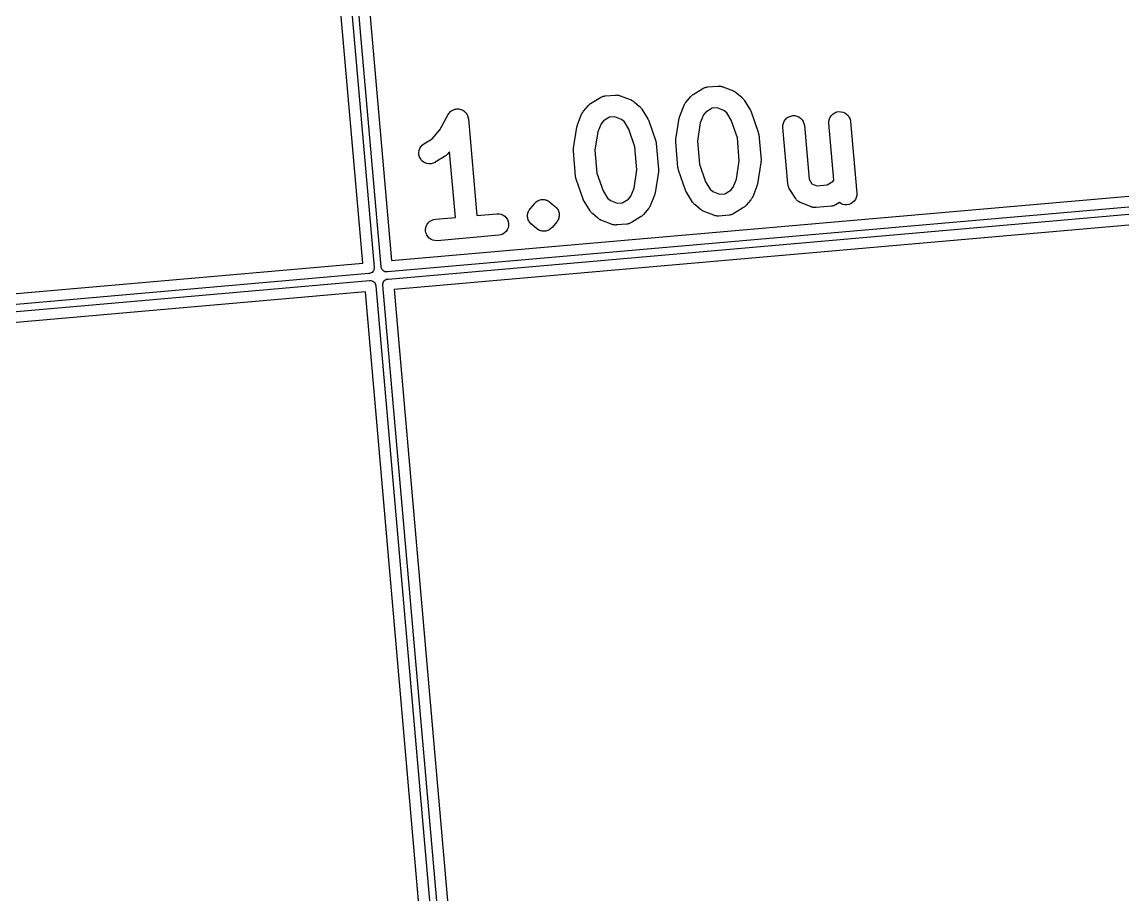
# Model space of a CAD drawing. Extents: x 72 to 342, y -189 to -99.
# Drawn here: x 240.39 to 255.93, y -153.74 to -141.42 of the extents above; entities that cross this region are included whole.
import ezdxf

# ---------------------------------------------------------------- set-up
doc = ezdxf.new("R2010")
doc.units = 0
doc.header["$MEASUREMENT"] = 0
doc.layers.add('BLACK', color=7, linetype='CONTINUOUS')

msp = doc.modelspace()

# ---------------------------------------------------------------- linework, layer by layer
at = {"layer": 'BLACK', "linetype": 'CONTINUOUS'}
for p, q in [((243.719, -126.162), (245.356, -144.879)), ((245.457, -144.871), (243.82, -126.154)), ((243.978, -126.212), (245.603, -144.785)), ((245.198, -144.821), (243.573, -126.248)), ((249.86, -142.44), (249.999, -142.355)), ((249.999, -142.355), (250, -142.354)), ((250, -142.354), (250.005, -142.352)), ((250.005, -142.352), (250.008, -142.35)), ((250.008, -142.35), (250.018, -142.346)), ((250.018, -142.346), (250.027, -142.341)), ((250.027, -142.341), (250.032, -142.34)), ((250.032, -142.34), (250.036, -142.339)), ((250.036, -142.339), (250.046, -142.337)), ((250.046, -142.337), (250.056, -142.334)), ((250.056, -142.334), (250.061, -142.334)), ((250.061, -142.334), (250.065, -142.333)), ((250.065, -142.333), (250.21, -142.32)), ((250.21, -142.32), (250.212, -142.32)), ((250.212, -142.32), (250.216, -142.32)), ((250.216, -142.32), (250.221, -142.32)), ((250.221, -142.32), (250.231, -142.321)), ((250.231, -142.321), (250.242, -142.321)), ((250.242, -142.321), (250.246, -142.322)), ((250.246, -142.322), (250.25, -142.322)), ((250.25, -142.322), (250.26, -142.325)), ((250.26, -142.325), (250.271, -142.328)), ((250.271, -142.328), (250.275, -142.329)), ((250.275, -142.329), (250.279, -142.331)), ((250.279, -142.331), (250.43, -142.39)), ((248.414, -142.567), (248.553, -142.482)), ((248.553, -142.482), (248.555, -142.48)), ((248.555, -142.48), (248.559, -142.479)), ((248.559, -142.479), (248.562, -142.476)), ((248.562, -142.476), (248.572, -142.472)), ((248.572, -142.472), (248.581, -142.468)), ((248.581, -142.468), (248.586, -142.467)), ((248.586, -142.467), (248.59, -142.465)), ((248.59, -142.465), (248.6, -142.463)), ((248.6, -142.463), (248.61, -142.461)), ((248.61, -142.461), (248.615, -142.46)), ((248.615, -142.46), (248.619, -142.46)), ((248.619, -142.46), (248.764, -142.447)), ((248.764, -142.447), (248.766, -142.447)), ((248.766, -142.447), (248.77, -142.447)), ((248.77, -142.447), (248.775, -142.446)), ((248.775, -142.446), (248.785, -142.447)), ((248.785, -142.447), (248.796, -142.448)), ((248.796, -142.448), (248.8, -142.449)), ((248.8, -142.449), (248.805, -142.449)), ((248.805, -142.449), (248.815, -142.452)), ((248.815, -142.452), (248.825, -142.454)), ((248.825, -142.454), (248.829, -142.456)), ((248.829, -142.456), (248.833, -142.457)), ((248.833, -142.457), (248.984, -142.517)), ((248.984, -142.517), (248.986, -142.518)), ((248.986, -142.518), (248.994, -142.522)), ((248.994, -142.522), (249.001, -142.525)), ((249.001, -142.525), (249.007, -142.528)), ((249.007, -142.528), (249.012, -142.531)), ((249.012, -142.531), (249.019, -142.537)), ((249.757, -142.551), (249.823, -142.472)), ((249.823, -142.472), (249.825, -142.47)), ((249.825, -142.47), (249.831, -142.464)), ((249.831, -142.464), (249.837, -142.458)), ((249.837, -142.458), (249.842, -142.454)), ((249.842, -142.454), (249.846, -142.45)), ((249.846, -142.45), (249.854, -142.445)), ((249.854, -142.445), (249.86, -142.44)), ((250.43, -142.39), (250.432, -142.391)), ((250.432, -142.391), (250.439, -142.395)), ((250.439, -142.395), (250.447, -142.398)), ((250.447, -142.398), (250.453, -142.402)), ((250.453, -142.402), (250.458, -142.405)), ((250.458, -142.405), (250.465, -142.41)), ((250.465, -142.41), (250.472, -142.415)), ((250.472, -142.415), (250.551, -142.481)), ((250.551, -142.481), (250.552, -142.483)), ((250.552, -142.483), (250.558, -142.489)), ((250.558, -142.489), (250.564, -142.494)), ((250.564, -142.494), (250.568, -142.499)), ((250.568, -142.499), (250.573, -142.504)), ((250.573, -142.504), (250.577, -142.511)), ((250.577, -142.511), (250.582, -142.518)), ((250.582, -142.518), (250.667, -142.656)), ((246.42, -142.696), (246.431, -142.685)), ((246.431, -142.685), (246.442, -142.675)), ((246.442, -142.675), (246.454, -142.667)), ((246.442, -142.675), (246.442, -142.675)), ((246.442, -142.675), (246.442, -142.675)), ((246.454, -142.667), (246.467, -142.659)), ((246.467, -142.659), (246.48, -142.654)), ((246.467, -142.659), (246.467, -142.659)), ((246.467, -142.659), (246.467, -142.659)), ((246.48, -142.654), (246.494, -142.648)), ((246.494, -142.648), (246.495, -142.648)), ((246.495, -142.648), (246.509, -142.646)), ((246.495, -142.648), (246.495, -142.648)), ((246.509, -142.646), (246.524, -142.643)), ((246.524, -142.643), (246.524, -142.643)), ((246.524, -142.643), (246.524, -142.643)), ((246.524, -142.643), (246.539, -142.643)), ((246.539, -142.643), (246.553, -142.643)), ((246.553, -142.643), (246.554, -142.644)), ((246.554, -142.644), (246.554, -142.644)), ((246.554, -142.644), (246.568, -142.647)), ((246.568, -142.647), (246.583, -142.65)), ((246.583, -142.65), (246.583, -142.65)), ((246.583, -142.65), (246.583, -142.65)), ((246.583, -142.65), (246.596, -142.656)), ((246.596, -142.656), (246.61, -142.662)), ((246.61, -142.662), (246.61, -142.662)), ((246.61, -142.662), (246.61, -142.662)), ((246.61, -142.662), (246.622, -142.67)), ((246.622, -142.67), (246.634, -142.678)), ((246.634, -142.678), (246.634, -142.679)), ((246.634, -142.679), (246.635, -142.679)), ((246.635, -142.679), (246.644, -142.689)), ((246.644, -142.689), (246.655, -142.7)), ((248.298, -142.696), (248.301, -142.691)), ((248.301, -142.691), (248.307, -142.684)), ((248.307, -142.684), (248.312, -142.677)), ((248.312, -142.677), (248.378, -142.598)), ((248.378, -142.598), (248.379, -142.597)), ((248.379, -142.597), (248.385, -142.591)), ((248.385, -142.591), (248.391, -142.585)), ((248.391, -142.585), (248.396, -142.581)), ((248.396, -142.581), (248.4, -142.576)), ((248.4, -142.576), (248.408, -142.572)), ((248.408, -142.572), (248.414, -142.567)), ((249.019, -142.537), (249.026, -142.542)), ((249.026, -142.542), (249.105, -142.608)), ((249.105, -142.608), (249.106, -142.609)), ((249.106, -142.609), (249.112, -142.615)), ((249.112, -142.615), (249.119, -142.621)), ((249.119, -142.621), (249.122, -142.626)), ((249.122, -142.626), (249.127, -142.631)), ((249.127, -142.631), (249.131, -142.638)), ((249.131, -142.638), (249.137, -142.645)), ((249.137, -142.645), (249.221, -142.783)), ((249.673, -142.743), (249.732, -142.592)), ((249.732, -142.592), (249.733, -142.591)), ((249.733, -142.591), (249.737, -142.583)), ((249.737, -142.583), (249.741, -142.575)), ((249.741, -142.575), (249.744, -142.57)), ((249.744, -142.57), (249.747, -142.564)), ((249.747, -142.564), (249.753, -142.558)), ((249.753, -142.558), (249.757, -142.551)), ((250.041, -142.687), (250.007, -142.728)), ((250.128, -142.634), (250.041, -142.687)), ((250.2, -142.627), (250.128, -142.634)), ((250.295, -142.665), (250.2, -142.627)), ((250.336, -142.699), (250.295, -142.665)), ((250.667, -142.656), (250.668, -142.658)), ((250.668, -142.658), (250.669, -142.659)), ((250.669, -142.659), (250.669, -142.659)), ((250.669, -142.659), (250.675, -142.672)), ((250.675, -142.672), (250.681, -142.685)), ((250.681, -142.685), (250.681, -142.686)), ((250.681, -142.686), (250.682, -142.686)), ((250.682, -142.686), (250.779, -142.969)), ((251.861, -142.697), (251.889, -142.686)), ((251.889, -142.686), (251.918, -142.681)), ((251.918, -142.681), (251.948, -142.682)), ((251.948, -142.682), (251.977, -142.688)), ((251.977, -142.688), (252.004, -142.7)), ((246.284, -142.938), (246.402, -142.722)), ((246.402, -142.722), (246.403, -142.72)), ((246.403, -142.72), (246.412, -142.708)), ((246.403, -142.72), (246.403, -142.72)), ((246.403, -142.72), (246.403, -142.72)), ((246.403, -142.72), (246.403, -142.72)), ((246.412, -142.708), (246.42, -142.696)), ((246.42, -142.696), (246.42, -142.696)), ((246.42, -142.696), (246.42, -142.696)), ((246.655, -142.7), (246.655, -142.7)), ((246.655, -142.7), (246.655, -142.7)), ((246.655, -142.7), (246.663, -142.712)), ((246.663, -142.712), (246.671, -142.725)), ((246.671, -142.725), (246.671, -142.725)), ((246.671, -142.725), (246.671, -142.725)), ((246.671, -142.725), (246.677, -142.738)), ((246.677, -142.738), (246.682, -142.752)), ((246.682, -142.752), (246.682, -142.752)), ((246.682, -142.752), (246.682, -142.753)), ((246.682, -142.753), (246.685, -142.767)), ((246.685, -142.767), (246.688, -142.782)), ((246.688, -142.782), (246.807, -144.148)), ((248.227, -142.87), (248.287, -142.719)), ((248.287, -142.717), (248.291, -142.709)), ((248.287, -142.719), (248.287, -142.717)), ((248.291, -142.709), (248.295, -142.702)), ((248.295, -142.702), (248.298, -142.696)), ((248.595, -142.813), (248.561, -142.854)), ((248.682, -142.76), (248.595, -142.813)), ((248.755, -142.754), (248.682, -142.76)), ((248.849, -142.791), (248.755, -142.754)), ((248.89, -142.825), (248.849, -142.791)), ((248.953, -142.928), (248.89, -142.825)), ((249.221, -142.783), (249.223, -142.785)), ((249.223, -142.785), (249.223, -142.785)), ((249.223, -142.785), (249.223, -142.786)), ((249.223, -142.786), (249.229, -142.799)), ((249.229, -142.799), (249.235, -142.812)), ((249.235, -142.812), (249.235, -142.812)), ((249.235, -142.812), (249.236, -142.813)), ((249.236, -142.813), (249.333, -143.096)), ((249.617, -143.071), (249.664, -142.775)), ((249.664, -142.775), (249.664, -142.773)), ((249.664, -142.773), (249.665, -142.773)), ((249.665, -142.772), (249.669, -142.758)), ((249.665, -142.773), (249.665, -142.772)), ((249.669, -142.758), (249.672, -142.745)), ((249.672, -142.745), (249.673, -142.744)), ((249.673, -142.744), (249.673, -142.743)), ((249.962, -142.84), (249.921, -143.1)), ((250.007, -142.728), (249.962, -142.84)), ((250.399, -142.802), (250.336, -142.699)), ((250.485, -143.051), (250.399, -142.802)), ((251.128, -142.871), (251.135, -142.842)), ((251.135, -142.842), (251.147, -142.815)), ((251.147, -142.815), (251.164, -142.791)), ((251.164, -142.791), (251.185, -142.77)), ((251.185, -142.77), (251.21, -142.754)), ((251.21, -142.754), (251.238, -142.743)), ((251.238, -142.743), (251.267, -142.738)), ((251.267, -142.738), (251.297, -142.738)), ((251.297, -142.738), (251.326, -142.745)), ((251.326, -142.745), (251.353, -142.757)), ((251.353, -142.757), (251.378, -142.773)), ((251.378, -142.773), (251.399, -142.795)), ((251.399, -142.795), (251.415, -142.82)), ((251.415, -142.82), (251.426, -142.847)), ((251.426, -142.847), (251.431, -142.877)), ((251.778, -142.844), (251.779, -142.814)), ((251.778, -142.846), (251.778, -142.844)), ((251.849, -143.651), (251.778, -142.846)), ((251.779, -142.814), (251.785, -142.785)), ((251.785, -142.785), (251.797, -142.758)), ((251.797, -142.758), (251.814, -142.734)), ((251.814, -142.734), (251.836, -142.713)), ((251.836, -142.713), (251.861, -142.697)), ((252.004, -142.7), (252.028, -142.716)), ((252.028, -142.716), (252.049, -142.738)), ((252.049, -142.738), (252.065, -142.763)), ((252.065, -142.763), (252.076, -142.79)), ((252.076, -142.79), (252.082, -142.82)), ((252.082, -142.82), (252.17, -143.832)), ((246.178, -143.065), (246.284, -142.938)), ((248.171, -143.198), (248.218, -142.902)), ((248.218, -142.9), (248.219, -142.899)), ((248.218, -142.902), (248.218, -142.9)), ((248.219, -142.899), (248.223, -142.885)), ((248.219, -142.899), (248.219, -142.899)), ((248.223, -142.885), (248.226, -142.871)), ((248.226, -142.871), (248.227, -142.871)), ((248.227, -142.871), (248.227, -142.87)), ((248.517, -142.966), (248.475, -143.227)), ((248.561, -142.854), (248.517, -142.966)), ((249.039, -143.178), (248.953, -142.928)), ((250.779, -142.969), (250.78, -142.971)), ((250.78, -142.971), (250.78, -142.974)), ((250.78, -142.974), (250.781, -142.977)), ((250.781, -142.977), (250.784, -142.988)), ((250.784, -142.988), (250.786, -143)), ((250.786, -143), (250.786, -143.003)), ((251.127, -142.901), (251.128, -142.871)), ((251.128, -142.903), (251.127, -142.901)), ((251.197, -143.698), (251.128, -142.903)), ((251.431, -142.877), (251.498, -143.636)), ((246.017, -143.177), (246.037, -143.155)), ((246.037, -143.155), (246.06, -143.137)), ((246.06, -143.137), (246.178, -143.065)), ((249.333, -143.096), (249.334, -143.098)), ((249.334, -143.098), (249.335, -143.1)), ((249.335, -143.1), (249.336, -143.103)), ((249.336, -143.103), (249.338, -143.115)), ((249.338, -143.115), (249.34, -143.127)), ((249.34, -143.127), (249.341, -143.13)), ((249.341, -143.13), (249.341, -143.132)), ((249.341, -143.132), (249.373, -143.494)), ((249.615, -143.101), (249.616, -143.089)), ((249.616, -143.103), (249.615, -143.101)), ((249.616, -143.076), (249.617, -143.074)), ((249.616, -143.089), (249.616, -143.076)), ((249.616, -143.106), (249.616, -143.103)), ((249.616, -143.108), (249.616, -143.106)), ((249.647, -143.47), (249.616, -143.108)), ((249.617, -143.074), (249.617, -143.071)), ((249.921, -143.1), (249.949, -143.424)), ((250.513, -143.375), (250.485, -143.051)), ((250.786, -143.003), (250.787, -143.006)), ((250.787, -143.006), (250.819, -143.367)), ((264.261, -143.306), (245.544, -144.943)), ((245.603, -144.785), (264.175, -143.16)), ((245.988, -143.26), (245.992, -143.231)), ((245.99, -143.29), (245.988, -143.26)), ((245.997, -143.319), (245.99, -143.29)), ((245.992, -143.231), (246.002, -143.203)), ((246.002, -143.203), (246.017, -143.177)), ((246.358, -143.312), (246.22, -143.396)), ((246.365, -143.306), (246.358, -143.312)), ((246.372, -143.302), (246.365, -143.306)), ((246.377, -143.297), (246.372, -143.302)), ((246.382, -143.294), (246.377, -143.297)), ((246.388, -143.287), (246.382, -143.294)), ((246.394, -143.281), (246.388, -143.287)), ((246.395, -143.28), (246.394, -143.281)), ((246.423, -143.247), (246.395, -143.28)), ((246.504, -144.175), (246.423, -143.247)), ((248.169, -143.227), (248.17, -143.215)), ((248.17, -143.23), (248.169, -143.227)), ((248.17, -143.203), (248.171, -143.2)), ((248.17, -143.215), (248.17, -143.203)), ((248.17, -143.233), (248.17, -143.23)), ((248.17, -143.235), (248.17, -143.233)), ((248.201, -143.596), (248.17, -143.235)), ((248.171, -143.2), (248.171, -143.198)), ((248.475, -143.227), (248.503, -143.551)), ((249.067, -143.502), (249.039, -143.178)), ((245.553, -145.045), (264.27, -143.407)), ((246.01, -143.345), (245.997, -143.319)), ((246.028, -143.369), (246.01, -143.345)), ((246.05, -143.389), (246.028, -143.369)), ((246.075, -143.404), (246.05, -143.389)), ((246.103, -143.414), (246.075, -143.404)), ((246.133, -143.419), (246.103, -143.414)), ((246.162, -143.417), (246.133, -143.419)), ((246.191, -143.41), (246.162, -143.417)), ((246.218, -143.398), (246.191, -143.41)), ((246.22, -143.396), (246.218, -143.398)), ((249.949, -143.424), (250.035, -143.674)), ((250.472, -143.636), (250.513, -143.375)), ((250.817, -143.404), (250.77, -143.7)), ((250.818, -143.399), (250.817, -143.402)), ((250.817, -143.402), (250.817, -143.404)), ((250.819, -143.375), (250.818, -143.387)), ((250.818, -143.387), (250.818, -143.399)), ((250.819, -143.367), (250.819, -143.369)), ((250.819, -143.369), (250.819, -143.372)), ((250.819, -143.372), (250.819, -143.375)), ((264.211, -143.565), (245.638, -145.19)), ((248.202, -143.599), (248.201, -143.596)), ((248.202, -143.602), (248.202, -143.599)), ((248.205, -143.613), (248.202, -143.602)), ((248.207, -143.625), (248.205, -143.613)), ((248.503, -143.551), (248.589, -143.8)), ((249.026, -143.762), (249.067, -143.502)), ((249.371, -143.531), (249.324, -143.826)), ((249.372, -143.526), (249.371, -143.528)), ((249.371, -143.528), (249.371, -143.531)), ((249.373, -143.501), (249.372, -143.513)), ((249.372, -143.513), (249.372, -143.526)), ((249.373, -143.494), (249.373, -143.496)), ((249.373, -143.496), (249.373, -143.499)), ((249.373, -143.499), (249.373, -143.501)), ((249.648, -143.472), (249.647, -143.47)), ((249.648, -143.475), (249.648, -143.472)), ((249.651, -143.487), (249.648, -143.475)), ((249.653, -143.499), (249.651, -143.487)), ((249.654, -143.501), (249.653, -143.499)), ((249.654, -143.504), (249.654, -143.501)), ((249.655, -143.506), (249.654, -143.504)), ((249.753, -143.789), (249.655, -143.506)), ((248.208, -143.628), (248.207, -143.625)), ((248.209, -143.631), (248.208, -143.628)), ((248.209, -143.633), (248.209, -143.631)), ((248.307, -143.915), (248.209, -143.633)), ((248.982, -143.874), (249.026, -143.762)), ((250.035, -143.674), (250.099, -143.777)), ((250.099, -143.777), (250.139, -143.811)), ((250.393, -143.789), (250.427, -143.748)), ((250.427, -143.748), (250.472, -143.636)), ((250.761, -143.732), (250.702, -143.883)), ((250.762, -143.731), (250.761, -143.732)), ((250.766, -143.717), (250.762, -143.731)), ((250.762, -143.731), (250.762, -143.731)), ((250.77, -143.703), (250.766, -143.717)), ((250.77, -143.7), (250.77, -143.702)), ((250.77, -143.702), (250.77, -143.703)), ((250.77, -143.703), (250.77, -143.703)), ((251.198, -143.703), (251.197, -143.698)), ((251.198, -143.707), (251.198, -143.703)), ((251.201, -143.717), (251.198, -143.707)), ((251.203, -143.728), (251.201, -143.717)), ((251.204, -143.732), (251.203, -143.728)), ((251.205, -143.736), (251.204, -143.732)), ((251.21, -143.746), (251.205, -143.736)), ((251.214, -143.755), (251.21, -143.746)), ((251.216, -143.759), (251.214, -143.755)), ((251.218, -143.763), (251.216, -143.759)), ((251.219, -143.765), (251.218, -143.763)), ((251.304, -143.903), (251.219, -143.765)), ((251.498, -143.636), (251.537, -143.7)), ((251.537, -143.7), (251.607, -143.728)), ((251.607, -143.728), (251.753, -143.715)), ((251.753, -143.715), (251.839, -143.662)), ((251.839, -143.662), (251.849, -143.651)), ((247.672, -143.938), (247.685, -143.932)), ((247.685, -143.932), (247.699, -143.927)), ((247.699, -143.927), (247.699, -143.927)), ((247.699, -143.927), (247.699, -143.927)), ((247.699, -143.927), (247.699, -143.927)), ((247.699, -143.927), (247.7, -143.927)), ((247.7, -143.927), (247.714, -143.924)), ((247.714, -143.924), (247.728, -143.922)), ((247.728, -143.922), (247.728, -143.922)), ((247.728, -143.922), (247.728, -143.922)), ((247.728, -143.922), (247.729, -143.922)), ((247.729, -143.922), (247.729, -143.922)), ((247.729, -143.922), (247.743, -143.922)), ((247.743, -143.922), (247.758, -143.922)), ((247.758, -143.922), (247.758, -143.922)), ((247.758, -143.922), (247.758, -143.922)), ((247.758, -143.922), (247.758, -143.922)), ((247.758, -143.922), (247.759, -143.922)), ((247.759, -143.922), (247.773, -143.925)), ((247.773, -143.925), (247.787, -143.928)), ((247.787, -143.928), (247.787, -143.928)), ((247.787, -143.928), (247.787, -143.929)), ((247.787, -143.929), (247.787, -143.929)), ((247.787, -143.929), (247.788, -143.929)), ((247.788, -143.929), (247.801, -143.934)), ((247.801, -143.934), (247.814, -143.94)), ((248.307, -143.916), (248.307, -143.915)), ((248.307, -143.917), (248.307, -143.916)), ((248.313, -143.93), (248.307, -143.917)), ((248.319, -143.943), (248.313, -143.93)), ((248.589, -143.8), (248.653, -143.903)), ((248.653, -143.903), (248.693, -143.937)), ((248.861, -143.968), (248.947, -143.915)), ((248.947, -143.915), (248.982, -143.874)), ((249.316, -143.859), (249.256, -144.009)), ((249.32, -143.844), (249.316, -143.857)), ((249.316, -143.857), (249.316, -143.858)), ((249.316, -143.858), (249.316, -143.859)), ((249.324, -143.83), (249.32, -143.844)), ((249.324, -143.826), (249.324, -143.829)), ((249.324, -143.829), (249.324, -143.829)), ((249.324, -143.829), (249.324, -143.83)), ((249.753, -143.79), (249.753, -143.789)), ((249.759, -143.803), (249.753, -143.79)), ((249.753, -143.79), (249.753, -143.79)), ((249.765, -143.816), (249.759, -143.803)), ((249.766, -143.817), (249.765, -143.816)), ((249.767, -143.819), (249.766, -143.817)), ((249.766, -143.817), (249.766, -143.817)), ((249.852, -143.957), (249.767, -143.819)), ((250.139, -143.811), (250.234, -143.848)), ((250.234, -143.848), (250.307, -143.842)), ((250.307, -143.842), (250.393, -143.789)), ((250.677, -143.925), (250.611, -144.004)), ((250.682, -143.918), (250.677, -143.925)), ((250.687, -143.911), (250.682, -143.918)), ((250.69, -143.906), (250.687, -143.911)), ((250.694, -143.9), (250.69, -143.906)), ((250.697, -143.892), (250.694, -143.9)), ((250.701, -143.885), (250.697, -143.892)), ((250.702, -143.883), (250.701, -143.885)), ((251.306, -143.906), (251.304, -143.903)), ((251.308, -143.909), (251.306, -143.906)), ((251.315, -143.918), (251.308, -143.909)), ((251.322, -143.927), (251.315, -143.918)), ((251.325, -143.929), (251.322, -143.927)), ((251.327, -143.932), (251.325, -143.929)), ((251.336, -143.939), (251.327, -143.932)), ((252.151, -143.92), (252.134, -143.944)), ((252.163, -143.893), (252.151, -143.92)), ((252.17, -143.864), (252.163, -143.893)), ((252.17, -143.832), (252.171, -143.834)), ((252.171, -143.834), (252.17, -143.864)), ((247.535, -144.092), (247.541, -144.079)), ((247.541, -144.079), (247.541, -144.078)), ((247.541, -144.078), (247.542, -144.078)), ((247.542, -144.078), (247.55, -144.066)), ((247.55, -144.066), (247.558, -144.054)), ((247.558, -144.054), (247.624, -143.976)), ((247.624, -143.976), (247.624, -143.975)), ((247.624, -143.975), (247.625, -143.975)), ((247.625, -143.974), (247.636, -143.964)), ((247.625, -143.975), (247.625, -143.974)), ((247.625, -143.974), (247.625, -143.974)), ((247.625, -143.974), (247.625, -143.974)), ((247.625, -143.974), (247.625, -143.974)), ((247.625, -143.975), (247.625, -143.975)), ((247.636, -143.964), (247.646, -143.954)), ((247.646, -143.954), (247.646, -143.954)), ((247.646, -143.954), (247.646, -143.954)), ((247.646, -143.954), (247.647, -143.954)), ((247.647, -143.954), (247.659, -143.946)), ((247.647, -143.954), (247.647, -143.954)), ((247.659, -143.946), (247.671, -143.938)), ((247.671, -143.938), (247.671, -143.938)), ((247.671, -143.938), (247.671, -143.938)), ((247.671, -143.938), (247.672, -143.938)), ((247.672, -143.938), (247.672, -143.938)), ((247.814, -143.94), (247.814, -143.94)), ((247.814, -143.94), (247.814, -143.94)), ((247.814, -143.94), (247.815, -143.94)), ((247.815, -143.94), (247.815, -143.941)), ((247.815, -143.941), (247.827, -143.949)), ((247.827, -143.949), (247.839, -143.957)), ((247.839, -143.957), (247.917, -144.023)), ((247.917, -144.023), (247.918, -144.023)), ((247.918, -144.023), (247.918, -144.024)), ((247.918, -144.024), (247.918, -144.024)), ((247.918, -144.024), (247.919, -144.024)), ((247.919, -144.024), (247.929, -144.035)), ((247.929, -144.035), (247.939, -144.045)), ((247.939, -144.045), (247.939, -144.045)), ((247.939, -144.045), (247.939, -144.046)), ((247.939, -144.046), (247.947, -144.058)), ((247.947, -144.058), (247.955, -144.07)), ((247.955, -144.07), (247.955, -144.07)), ((247.955, -144.07), (247.955, -144.071)), ((247.955, -144.071), (247.96, -144.084)), ((247.96, -144.084), (247.966, -144.098)), ((248.32, -143.943), (248.319, -143.943)), ((248.32, -143.944), (248.32, -143.943)), ((248.321, -143.946), (248.32, -143.944)), ((248.406, -144.084), (248.321, -143.946)), ((248.411, -144.091), (248.406, -144.084)), ((248.693, -143.937), (248.788, -143.975)), ((248.788, -143.975), (248.861, -143.968)), ((249.231, -144.051), (249.165, -144.13)), ((249.236, -144.044), (249.231, -144.051)), ((249.241, -144.038), (249.236, -144.044)), ((249.244, -144.032), (249.241, -144.038)), ((249.248, -144.027), (249.244, -144.032)), ((249.251, -144.019), (249.248, -144.027)), ((249.255, -144.011), (249.251, -144.019)), ((249.256, -144.009), (249.255, -144.011)), ((249.857, -143.964), (249.852, -143.957)), ((249.862, -143.971), (249.857, -143.964)), ((249.866, -143.976), (249.862, -143.971)), ((249.87, -143.981), (249.866, -143.976)), ((249.876, -143.987), (249.87, -143.981)), ((249.882, -143.993), (249.876, -143.987)), ((249.884, -143.994), (249.882, -143.993)), ((249.962, -144.06), (249.884, -143.994)), ((249.969, -144.065), (249.962, -144.06)), ((249.976, -144.07), (249.969, -144.065)), ((249.982, -144.073), (249.976, -144.07)), ((249.987, -144.077), (249.982, -144.073)), ((249.995, -144.08), (249.987, -144.077)), ((250.002, -144.084), (249.995, -144.08)), ((250.004, -144.085), (250.002, -144.084)), ((250.155, -144.145), (250.004, -144.085)), ((250.574, -144.035), (250.436, -144.12)), ((250.581, -144.03), (250.574, -144.035)), ((250.588, -144.026), (250.581, -144.03)), ((250.593, -144.021), (250.588, -144.026)), ((250.598, -144.017), (250.593, -144.021)), ((250.603, -144.011), (250.598, -144.017)), ((250.609, -144.005), (250.603, -144.011)), ((250.611, -144.004), (250.609, -144.005)), ((251.344, -143.947), (251.336, -143.939)), ((251.347, -143.948), (251.344, -143.947)), ((251.35, -143.95), (251.347, -143.948)), ((251.36, -143.956), (251.35, -143.95)), ((251.37, -143.962), (251.36, -143.956)), ((251.373, -143.963), (251.37, -143.962)), ((251.376, -143.964), (251.373, -143.963)), ((251.378, -143.965), (251.376, -143.964)), ((251.529, -144.025), (251.378, -143.965)), ((251.533, -144.026), (251.529, -144.025)), ((251.537, -144.028), (251.533, -144.026)), ((251.547, -144.03), (251.537, -144.028)), ((251.557, -144.033), (251.547, -144.03)), ((251.562, -144.033), (251.557, -144.033)), ((251.566, -144.034), (251.562, -144.033)), ((251.577, -144.034), (251.566, -144.034)), ((251.587, -144.035), (251.577, -144.034)), ((251.592, -144.035), (251.587, -144.035)), ((251.596, -144.035), (251.592, -144.035)), ((251.598, -144.035), (251.596, -144.035)), ((251.815, -144.016), (251.598, -144.035)), ((251.819, -144.015), (251.815, -144.016)), ((251.824, -144.015), (251.819, -144.015)), ((251.834, -144.012), (251.824, -144.015)), ((251.844, -144.01), (251.834, -144.012)), ((251.848, -144.009), (251.844, -144.01)), ((251.853, -144.008), (251.848, -144.009)), ((251.862, -144.003), (251.853, -144.008)), ((251.872, -143.999), (251.862, -144.003)), ((251.876, -143.997), (251.872, -143.999)), ((251.88, -143.995), (251.876, -143.997)), ((251.882, -143.994), (251.88, -143.995)), ((251.927, -143.966), (251.882, -143.994)), ((251.945, -143.978), (251.927, -143.966)), ((251.972, -143.99), (251.945, -143.978)), ((252.001, -143.996), (251.972, -143.99)), ((252.031, -143.997), (252.001, -143.996)), ((252.06, -143.992), (252.031, -143.997)), ((252.088, -143.981), (252.06, -143.992)), ((252.113, -143.965), (252.088, -143.981)), ((252.134, -143.944), (252.113, -143.965)), ((246.119, -144.253), (246.14, -144.232)), ((246.14, -144.232), (246.165, -144.216)), ((246.165, -144.216), (246.193, -144.205)), ((246.193, -144.205), (246.222, -144.199)), ((246.222, -144.199), (246.504, -144.175)), ((246.807, -144.148), (247.089, -144.123)), ((247.089, -144.123), (247.091, -144.123)), ((247.091, -144.123), (247.121, -144.124)), ((247.121, -144.124), (247.15, -144.13)), ((247.15, -144.13), (247.177, -144.142)), ((247.177, -144.142), (247.202, -144.159)), ((247.202, -144.159), (247.222, -144.181)), ((247.222, -144.181), (247.238, -144.206)), ((247.238, -144.206), (247.249, -144.234)), ((247.249, -144.234), (247.254, -144.263)), ((247.523, -144.134), (247.526, -144.12)), ((247.523, -144.135), (247.523, -144.134)), ((247.523, -144.149), (247.523, -144.135)), ((247.523, -144.135), (247.523, -144.135)), ((247.523, -144.164), (247.523, -144.149)), ((247.523, -144.165), (247.523, -144.164)), ((247.523, -144.164), (247.523, -144.164)), ((247.525, -144.179), (247.523, -144.165)), ((247.528, -144.193), (247.525, -144.179)), ((247.526, -144.12), (247.529, -144.106)), ((247.528, -144.194), (247.528, -144.193)), ((247.533, -144.208), (247.528, -144.194)), ((247.528, -144.194), (247.528, -144.194)), ((247.529, -144.106), (247.53, -144.106)), ((247.53, -144.105), (247.535, -144.092)), ((247.53, -144.106), (247.53, -144.105)), ((247.539, -144.221), (247.533, -144.208)), ((247.539, -144.222), (247.539, -144.221)), ((247.539, -144.221), (247.539, -144.221)), ((247.547, -144.234), (247.539, -144.222)), ((247.555, -144.246), (247.547, -144.234)), ((247.555, -144.247), (247.555, -144.246)), ((247.555, -144.246), (247.555, -144.246)), ((247.936, -144.238), (247.87, -144.316)), ((247.944, -144.226), (247.936, -144.238)), ((247.952, -144.214), (247.944, -144.226)), ((247.953, -144.213), (247.952, -144.213)), ((247.952, -144.213), (247.952, -144.214)), ((247.958, -144.2), (247.953, -144.213)), ((247.964, -144.187), (247.958, -144.2)), ((247.967, -144.172), (247.964, -144.186)), ((247.964, -144.186), (247.964, -144.186)), ((247.964, -144.186), (247.964, -144.187)), ((247.966, -144.098), (247.966, -144.098)), ((247.966, -144.098), (247.966, -144.099)), ((247.966, -144.099), (247.968, -144.113)), ((247.971, -144.158), (247.967, -144.172)), ((247.968, -144.113), (247.971, -144.127)), ((247.971, -144.127), (247.971, -144.127)), ((247.971, -144.127), (247.971, -144.128)), ((247.971, -144.128), (247.971, -144.142)), ((247.971, -144.142), (247.971, -144.157)), ((247.971, -144.157), (247.971, -144.157)), ((247.971, -144.157), (247.971, -144.158)), ((248.416, -144.098), (248.411, -144.091)), ((248.42, -144.102), (248.416, -144.098)), ((248.424, -144.108), (248.42, -144.102)), ((248.43, -144.113), (248.424, -144.108)), ((248.436, -144.119), (248.43, -144.113)), ((248.438, -144.121), (248.436, -144.119)), ((248.516, -144.187), (248.438, -144.121)), ((248.524, -144.192), (248.516, -144.187)), ((248.53, -144.197), (248.524, -144.192)), ((248.536, -144.2), (248.53, -144.197)), ((248.541, -144.204), (248.536, -144.2)), ((248.549, -144.207), (248.541, -144.204)), ((248.556, -144.211), (248.549, -144.207)), ((248.558, -144.212), (248.556, -144.211)), ((248.709, -144.271), (248.558, -144.212)), ((249.128, -144.162), (248.99, -144.247)), ((249.135, -144.157), (249.128, -144.162)), ((249.142, -144.152), (249.135, -144.157)), ((249.147, -144.148), (249.142, -144.152)), ((249.152, -144.144), (249.147, -144.148)), ((249.157, -144.138), (249.152, -144.144)), ((249.164, -144.132), (249.157, -144.138)), ((249.165, -144.13), (249.164, -144.132)), ((250.16, -144.146), (250.155, -144.145)), ((250.164, -144.148), (250.16, -144.146)), ((250.174, -144.15), (250.164, -144.148)), ((250.184, -144.153), (250.174, -144.15)), ((250.188, -144.153), (250.184, -144.153)), ((250.193, -144.154), (250.188, -144.153)), ((250.203, -144.155), (250.193, -144.154)), ((250.213, -144.156), (250.203, -144.155)), ((250.218, -144.155), (250.213, -144.156)), ((250.222, -144.155), (250.218, -144.155)), ((250.225, -144.155), (250.222, -144.155)), ((250.369, -144.142), (250.225, -144.155)), ((250.374, -144.141), (250.369, -144.142)), ((250.378, -144.141), (250.374, -144.141)), ((250.388, -144.139), (250.378, -144.141)), ((250.398, -144.137), (250.388, -144.139)), ((250.403, -144.135), (250.398, -144.137)), ((250.407, -144.134), (250.403, -144.135)), ((250.416, -144.13), (250.407, -144.134)), ((250.426, -144.126), (250.416, -144.13)), ((250.43, -144.123), (250.426, -144.126)), ((250.434, -144.121), (250.43, -144.123)), ((250.436, -144.12), (250.434, -144.121)), ((246.083, -144.363), (246.084, -144.334)), ((246.088, -144.393), (246.083, -144.363)), ((246.084, -144.334), (246.09, -144.304)), ((246.099, -144.42), (246.088, -144.393)), ((246.09, -144.304), (246.102, -144.277)), ((246.102, -144.277), (246.119, -144.253)), ((247.198, -144.394), (247.173, -144.41)), ((247.219, -144.373), (247.198, -144.394)), ((247.236, -144.349), (247.219, -144.373)), ((247.248, -144.322), (247.236, -144.349)), ((247.254, -144.293), (247.248, -144.322)), ((247.254, -144.263), (247.254, -144.293)), ((247.565, -144.257), (247.555, -144.247)), ((247.575, -144.268), (247.565, -144.257)), ((247.576, -144.268), (247.575, -144.268)), ((247.577, -144.269), (247.576, -144.268)), ((247.576, -144.268), (247.576, -144.268)), ((247.576, -144.268), (247.576, -144.268)), ((247.655, -144.335), (247.577, -144.269)), ((247.667, -144.343), (247.655, -144.335)), ((247.679, -144.351), (247.667, -144.343)), ((247.68, -144.352), (247.679, -144.351)), ((247.679, -144.351), (247.679, -144.351)), ((247.679, -144.351), (247.679, -144.351)), ((247.693, -144.357), (247.68, -144.352)), ((247.68, -144.352), (247.68, -144.352)), ((247.706, -144.363), (247.693, -144.357)), ((247.707, -144.363), (247.706, -144.363)), ((247.706, -144.363), (247.706, -144.363)), ((247.721, -144.366), (247.707, -144.363)), ((247.707, -144.363), (247.707, -144.363)), ((247.707, -144.363), (247.707, -144.363)), ((247.735, -144.37), (247.721, -144.366)), ((247.736, -144.37), (247.735, -144.37)), ((247.735, -144.37), (247.735, -144.37)), ((247.751, -144.37), (247.736, -144.37)), ((247.736, -144.37), (247.736, -144.37)), ((247.736, -144.37), (247.736, -144.37)), ((247.765, -144.37), (247.751, -144.37)), ((247.766, -144.37), (247.765, -144.37)), ((247.765, -144.37), (247.765, -144.37)), ((247.765, -144.37), (247.765, -144.37)), ((247.78, -144.367), (247.766, -144.37)), ((247.766, -144.37), (247.766, -144.37)), ((247.794, -144.365), (247.78, -144.367)), ((247.795, -144.365), (247.794, -144.365)), ((247.794, -144.365), (247.794, -144.365)), ((247.809, -144.359), (247.795, -144.365)), ((247.795, -144.365), (247.795, -144.365)), ((247.795, -144.365), (247.795, -144.365)), ((247.822, -144.354), (247.809, -144.359)), ((247.823, -144.354), (247.822, -144.354)), ((247.822, -144.354), (247.822, -144.354)), ((247.822, -144.354), (247.822, -144.354)), ((247.835, -144.346), (247.823, -144.354)), ((247.823, -144.354), (247.823, -144.354)), ((247.847, -144.338), (247.835, -144.346)), ((247.848, -144.338), (247.847, -144.338)), ((247.847, -144.338), (247.847, -144.338)), ((247.847, -144.338), (247.847, -144.338)), ((247.858, -144.328), (247.848, -144.338)), ((247.848, -144.338), (247.848, -144.338)), ((247.869, -144.318), (247.858, -144.328)), ((247.87, -144.316), (247.869, -144.317)), ((247.869, -144.317), (247.869, -144.317)), ((247.869, -144.317), (247.869, -144.317)), ((247.869, -144.317), (247.869, -144.317)), ((247.869, -144.317), (247.869, -144.317)), ((247.869, -144.317), (247.869, -144.317)), ((247.869, -144.317), (247.869, -144.318)), ((248.714, -144.273), (248.709, -144.271)), ((248.718, -144.274), (248.714, -144.273)), ((248.728, -144.277), (248.718, -144.274)), ((248.738, -144.28), (248.728, -144.277)), ((248.742, -144.28), (248.738, -144.28)), ((248.747, -144.281), (248.742, -144.28)), ((248.757, -144.281), (248.747, -144.281)), ((248.768, -144.282), (248.757, -144.281)), ((248.772, -144.282), (248.768, -144.282)), ((248.777, -144.282), (248.772, -144.282)), ((248.779, -144.281), (248.777, -144.282)), ((248.923, -144.269), (248.779, -144.281)), ((248.928, -144.268), (248.923, -144.269)), ((248.932, -144.268), (248.928, -144.268)), ((248.942, -144.265), (248.932, -144.268)), ((248.952, -144.263), (248.942, -144.265)), ((248.957, -144.262), (248.952, -144.263)), ((248.961, -144.261), (248.957, -144.262)), ((248.97, -144.256), (248.961, -144.261)), ((248.98, -144.252), (248.97, -144.256)), ((248.984, -144.25), (248.98, -144.252)), ((248.988, -144.248), (248.984, -144.25)), ((248.99, -144.247), (248.988, -144.248)), ((246.115, -144.445), (246.099, -144.42)), ((246.136, -144.467), (246.115, -144.445)), ((246.16, -144.484), (246.136, -144.467)), ((246.187, -144.496), (246.16, -144.484)), ((246.216, -144.502), (246.187, -144.496)), ((246.246, -144.503), (246.216, -144.502)), ((246.248, -144.503), (246.246, -144.503)), ((247.116, -144.427), (246.248, -144.503)), ((247.145, -144.421), (247.116, -144.427)), ((247.173, -144.41), (247.145, -144.421)), ((226.625, -146.445), (245.198, -144.821)), ((245.283, -144.966), (226.566, -146.604)), ((245.287, -144.966), (245.283, -144.966)), ((245.291, -144.965), (245.287, -144.966)), ((245.302, -144.963), (245.291, -144.965)), ((245.291, -144.965), (245.291, -144.965)), ((245.316, -144.958), (245.302, -144.963)), ((245.328, -144.95), (245.316, -144.958)), ((245.339, -144.939), (245.328, -144.95)), ((245.347, -144.927), (245.339, -144.939)), ((245.348, -144.927), (245.347, -144.927)), ((245.352, -144.918), (245.348, -144.927)), ((245.354, -144.913), (245.352, -144.918)), ((245.355, -144.906), (245.354, -144.913)), ((245.357, -144.898), (245.355, -144.906)), ((245.356, -144.879), (245.357, -144.883)), ((245.357, -144.883), (245.357, -144.887)), ((245.357, -144.887), (245.357, -144.898)), ((245.457, -144.874), (245.457, -144.871)), ((245.458, -144.878), (245.457, -144.874)), ((245.46, -144.889), (245.458, -144.878)), ((245.458, -144.878), (245.458, -144.878)), ((245.466, -144.903), (245.46, -144.889)), ((245.474, -144.916), (245.466, -144.903)), ((245.484, -144.926), (245.474, -144.916)), ((245.492, -144.932), (245.484, -144.926)), ((245.497, -144.935), (245.492, -144.932)), ((245.504, -144.938), (245.497, -144.935)), ((245.51, -144.941), (245.504, -144.938)), ((245.513, -144.941), (245.51, -144.941)), ((245.525, -144.944), (245.513, -144.941)), ((245.536, -144.944), (245.525, -144.944)), ((245.54, -144.944), (245.536, -144.944)), ((245.544, -144.943), (245.54, -144.944)), ((226.575, -146.705), (245.292, -145.067)), ((245.292, -145.067), (245.296, -145.067)), ((245.296, -145.067), (245.311, -145.067)), ((245.311, -145.067), (245.326, -145.07)), ((245.326, -145.07), (245.339, -145.076)), ((245.339, -145.076), (245.352, -145.084)), ((245.352, -145.084), (245.362, -145.095)), ((245.362, -145.095), (245.371, -145.108)), ((245.371, -145.108), (245.376, -145.121)), ((245.376, -145.121), (245.378, -145.133)), ((245.378, -145.133), (245.378, -145.133)), ((245.378, -145.133), (245.379, -145.136)), ((245.379, -145.136), (245.379, -145.14)), ((245.379, -145.14), (247.016, -163.857)), ((245.479, -145.127), (245.48, -145.112)), ((245.48, -145.131), (245.479, -145.127)), ((245.48, -145.112), (245.483, -145.098)), ((247.118, -163.848), (245.48, -145.131)), ((245.483, -145.098), (245.489, -145.084)), ((245.489, -145.084), (245.497, -145.072)), ((245.497, -145.072), (245.508, -145.061)), ((245.508, -145.061), (245.52, -145.053)), ((245.52, -145.053), (245.534, -145.047)), ((245.534, -145.047), (245.545, -145.045)), ((245.545, -145.045), (245.549, -145.044)), ((245.545, -145.045), (245.545, -145.045)), ((245.549, -145.044), (245.553, -145.045)), ((245.233, -145.225), (226.661, -146.85)), ((246.858, -163.798), (245.233, -145.225)), ((245.638, -145.19), (247.263, -163.763))]:
    msp.add_line(p, q, dxfattribs=at)

doc.saveas('drawing.dxf')
